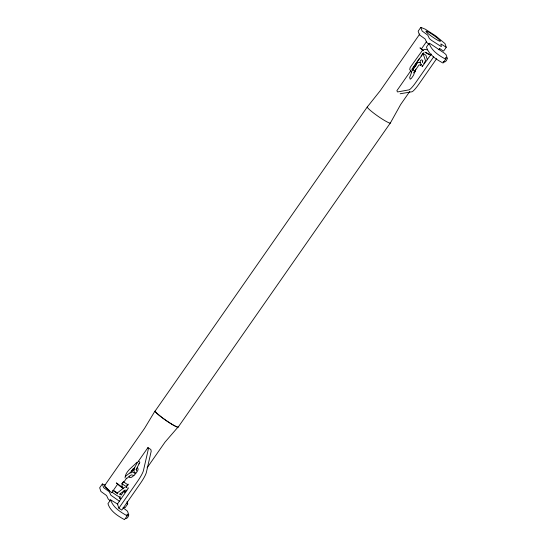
<?xml version="1.0" encoding="UTF-8"?>
<svg xmlns="http://www.w3.org/2000/svg" width="547" height="547" viewBox="0 0 547 547"><rect width="100%" height="100%" fill="white"/><g stroke="black" fill="none" stroke-linecap="round" stroke-linejoin="round"><path stroke-width="0.82" d="M120.142 493.264L120.812 494.707M412.226 68.819L412.048 69.749L412.315 68.731M123.424 481.811L122.015 483.774L123.424 481.811L128.135 484.977M129.304 475.986L129.078 476.642C130.022 480.772 138.159 471.685 138.138 469.264L137.598 467.712L137.194 467.794M422.407 61.975L422.872 60.649L421.648 59.78L420.417 60.567L420.007 62.426L420.499 63.664M415.843 69.209L413.525 75.24L411.474 78.248L410.202 79.226L409.676 77.442L411.57 72.416M422.311 65.674L422.113 66.761L431.316 54.03M126.384 489.989L124.47 492.532L123.943 491.021M136.914 463.241L133.7 469.593L134.309 472.191L135.704 473.661M419.836 33.928L380.172 90.788L367.194 107.062L155.075 411.146A14.215 1.6 34.9 0 0 167.614 421.525A14.215 1.6 34.9 0 0 178.397 426.817L390.51 122.733L400.643 104.545L409.833 91.37M126.678 485.968L126.166 487.459L128.107 484.102L127 485.415M412.766 69.531L416.67 64.348M411.118 72.286L416.616 64.115M413.553 72.888L418.988 64.963L421.381 65.079M105.352 485.093L102.337 483.965L99.663 487.801L100.942 491.493L106.583 495.561L108.231 499.055L110.323 500.785M439.672 48.635L443.583 51.103L446.256 47.268L444.978 43.569L435.501 35.76L425.245 29.176L420.834 27.35L418.161 31.186L419.44 34.878L425.081 38.946L426.728 42.44L428.821 44.17M423.385 50.652L421.457 48.861L426.667 41.394M117.858 504.225L110.617 499.855L107.944 503.698C110.35 511.274 117.694 515.903 124.511 519.65L127.191 515.814L127.075 514.125C130.767 514.187 126.706 519.992 125.27 518.426M447.337 58.413L446.017 54.597L444.41 53.203L430.455 43.828L429.128 43.247L426.448 47.083C428.869 54.632 436.15 59.384 443.008 63.035L445.689 59.199L445.573 57.51C449.449 57.626 444.861 64.184 443.166 61.435M122.822 483.596L121.851 484.984L123.164 488.758M123.786 482.215L126.685 478.057M130.07 473.203L133.454 468.355M137.318 462.81L147.95 447.569L150.849 449.518L151.198 451.22L146.343 472.526A11.767 1.791 -56.1 0 1 140.415 483.35L121.762 510.098L118.863 508.156L117.434 504.019L127.472 489.633L128.36 487.876L127.793 487.897M410.879 70.631L396.862 90.727L397.532 91.964L409.033 89.838A11.767 1.791 -56.1 0 0 416.035 82.132L433.737 56.751M412.329 68.553L419.576 58.167M421.026 56.088L422.961 53.312L425.86 55.261L427.426 59.794M131.376 472.875L133.188 470.475L134.528 469.586M120.784 498.857L119.28 497.845L120.231 496.491M121.174 495.131L124.019 491.056M118.863 508.156L137.523 481.408A11.767 1.791 -56.1 0 0 143.444 470.584L148.299 449.272L147.95 447.569M147.109 467.794L165.009 442.14L178.295 426.749M438.851 49.763L439.822 48.375M436.629 58.7L418.927 84.074A11.767 1.791 -56.1 0 1 411.925 91.78L400.137 93.763M126.993 501.661L127.759 503.876L125.078 507.712L124.19 507.274M413.915 66.755L423.795 52.69M135.212 473.476L135.69 472.854M421.675 64.088L420.575 65.387L420.452 64.997M417.026 63.541L418.113 62.454L420.561 62.577M136.859 462.27C132.9 466.967 125.386 471.049 125.044 477.948M131.136 471.199L134.637 467.822M130.2 472.629L125.304 476.416M126.767 478.447L131.287 474.864L133.96 475.452M117.735 492.628L123.8 487.897L125.065 487.493M119.41 494.447L125.195 489.934M423.754 63.684L425.573 60.867L422.961 53.312M138.719 463.87L139.184 463.706M446.256 47.268L440.868 43.924L441.367 46.645L431.501 40.334L429.409 38.605L427.761 35.111L422.12 31.042L420.834 27.35M127.759 503.876L126.863 503.438M427.563 49.88L424.281 49.312L422.017 50.933L410.202 67.411L409.703 69.366L410.988 71.507M430.557 54.974L428.759 54.372A4.533 0.513 34.9 0 1 424.889 52.074M119.28 497.845L120.655 498.31M132.791 472.321L135.136 473.271M445.689 59.199C438.824 55.541 431.542 50.796 429.128 43.247M127.191 515.814C120.367 512.067 113.024 507.438 110.617 499.855M425.587 52.334L430.058 54.638M123.123 488.115L117.837 483.917L111.684 492.744L106.125 487.958A12.478 1.402 34.9 0 1 104.388 485.934L144.538 428.383L154.972 411.077A14.215 1.6 34.9 0 0 164.462 419.337A14.215 1.6 34.9 0 0 177.166 426.968M421.457 48.861L419.952 47.849L422.305 50.037M122.015 483.774L126.665 486.905M117.338 483.582L116.34 482.905L118.685 485.093A4.533 0.513 34.9 0 0 122.822 488.17M119.725 501.469L110.904 495.22L109.256 491.726L103.615 487.657L102.337 483.965M412.889 69.913L415.611 71.78M123.054 507.739L127.513 511.213L128.832 515.021M138.767 461.258L139.882 462.256L136.066 469.736L136.435 469.032L136.559 470.994M109.441 490.659L107.205 488.574A10.892 1.224 34.9 0 1 105.68 486.611M422.53 62.023L422.653 62.406M114.501 491.035A12.478 1.402 34.9 0 1 117.195 492.929M113.906 490.844A10.892 1.224 34.9 0 1 117.352 493.271M120.176 497.38A8.827 0.991 34.9 0 1 112.087 492.184M112.634 490.276A8.827 0.991 34.9 0 1 117.817 493.886M390.51 122.733A14.215 1.6 34.9 0 1 379.727 117.434A14.215 1.6 34.9 0 1 367.194 107.062M427.166 32.786A8.827 0.991 34.9 0 0 439.713 41.21A8.827 0.991 34.9 0 0 432.622 34.632A8.827 0.991 34.9 0 0 427.166 32.786"/></g></svg>
